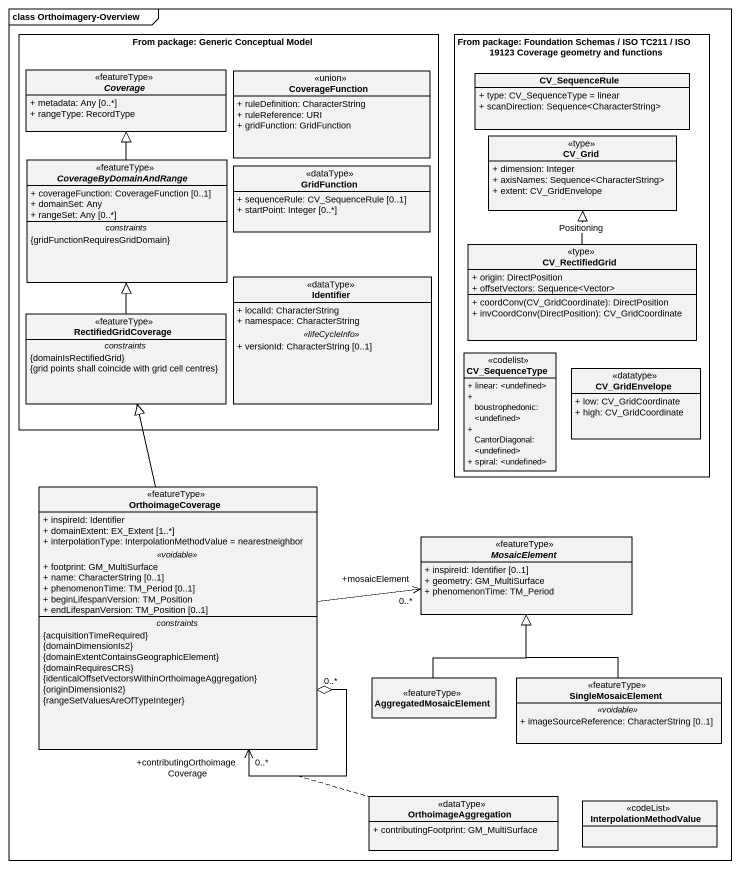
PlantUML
@startuml
mainframe class Orthoimagery-Overview
hide circle
hide empty members
skinparam classAttributeIconSize 0
rectangle "From package: Generic Conceptual Model" as From_package_Generic {
  abstract class Coverage <<featureType>> {
    + metadata: Any [0..*]
    + rangeType: RecordType
  }
  class CoverageFunction <<union>> {
    + ruleDefinition: CharacterString
    + ruleReference: URI
    + gridFunction: GridFunction
  }
  abstract class CoverageByDomainAndRange <<featureType>> {
    + coverageFunction: CoverageFunction [0..1]
    + domainSet: Any
    + rangeSet: Any [0..*]
    -- constraints --
    {gridFunctionRequiresGridDomain}
  }
  class GridFunction <<dataType>> {
    + sequenceRule: CV_SequenceRule [0..1]
    + startPoint: Integer [0..*]
  }
  class Identifier <<dataType>> {
    + localId: CharacterString
    + namespace: CharacterString
    .. <<lifeCycleInfo>> ..
    + versionId: CharacterString [0..1]
  }
  class RectifiedGridCoverage <<featureType>> {
    -- constraints --
    {domainIsRectifiedGrid}
    {grid points shall coincide with grid cell centres}
  }
}
rectangle "From package: Foundation Schemas / ISO TC211 / ISO 19123 Coverage geometry and functions" as From_package_Foundation {
  class CV_SequenceRule {
    + type: CV_SequenceType = linear
    + scanDirection: Sequence<CharacterString>
  }
  class CV_Grid <<type>> {
    + dimension: Integer
    + axisNames: Sequence<CharacterString>
    + extent: CV_GridEnvelope
  }
  class CV_RectifiedGrid <<type>> {
    + origin: DirectPosition
    + offsetVectors: Sequence<Vector>
    + coordConv(CV_GridCoordinate): DirectPosition
    + invCoordConv(DirectPosition): CV_GridCoordinate
  }
  class CV_SequenceType <<codelist>> {
    + linear: <undefined>
    + boustrophedonic: <undefined>
    + CantorDiagonal: <undefined>
    + spiral: <undefined>
  }
  class CV_GridEnvelope <<datatype>> {
    + low: CV_GridCoordinate
    + high: CV_GridCoordinate
  }
}
class OrthoimageCoverage <<featureType>> {
  + inspireId: Identifier
  + domainExtent: EX_Extent [1..*]
  + interpolationType: InterpolationMethodValue = nearestneighbor
  .. <<voidable>> ..
  + footprint: GM_MultiSurface
  + name: CharacterString [0..1]
  + phenomenonTime: TM_Period [0..1]
  + beginLifespanVersion: TM_Position
  + endLifespanVersion: TM_Position [0..1]
  -- constraints --
  {acquisitionTimeRequired}
  {domainDimensionIs2}
  {domainExtentContainsGeographicElement}
  {domainRequiresCRS}
  {identicalOffsetVectorsWithinOrthoimageAggregation}
  {originDimensionIs2}
  {rangeSetValuesAreOfTypeInteger}
}
abstract class MosaicElement <<featureType>> {
  + inspireId: Identifier [0..1]
  + geometry: GM_MultiSurface
  + phenomenonTime: TM_Period
}
class AggregatedMosaicElement <<featureType>>
class SingleMosaicElement <<featureType>> {
  .. <<voidable>> ..
  + imageSourceReference: CharacterString [0..1]
}
class OrthoimageAggregation <<dataType>> {
  + contributingFootprint: GM_MultiSurface
}
class InterpolationMethodValue <<codeList>>
CoverageByDomainAndRange -up-|> Coverage
CV_RectifiedGrid -up-|> CV_Grid : Positioning
RectifiedGridCoverage -up-|> CoverageByDomainAndRange
OrthoimageCoverage -up-|> RectifiedGridCoverage
OrthoimageCoverage "+contributingOrthoimageCoverage\n0..*" <--o "0..*" OrthoimageCoverage
(OrthoimageCoverage, OrthoimageCoverage) .. OrthoimageAggregation
OrthoimageCoverage -right-> "+mosaicElement\n0..*" MosaicElement
AggregatedMosaicElement -up-|> MosaicElement
SingleMosaicElement -up-|> MosaicElement
@enduml
